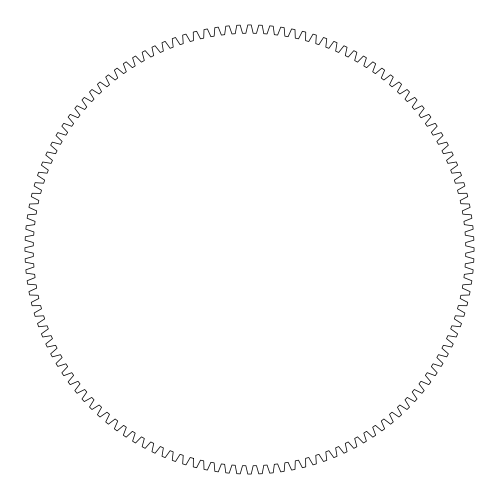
<?xml version="1.0" encoding="UTF-8"?>
<svg xmlns="http://www.w3.org/2000/svg" width="499" height="499" viewBox="0 0 499 499"><rect width="100%" height="100%" fill="white"/><g stroke="black" fill="none" stroke-linecap="round" stroke-linejoin="round"><path stroke-width="0.75" d="M193.406 458.363L193.263 466.902L196.612 467.738L200.511 460.147L203.723 460.864L203.997 469.397L207.384 470.07L210.909 462.292L214.146 462.854L214.844 471.368L218.263 471.873L221.394 463.933L224.662 464.332L225.773 472.803L229.209 473.139L231.948 465.049L235.229 465.293L236.757 473.694L240.206 473.863L242.545 465.654L245.839 465.735L247.772 474.05L251.228 474.05L253.161 465.735L256.455 465.654L258.794 473.863L262.243 473.694L263.771 465.293L267.052 465.049L269.791 473.139L273.227 472.803L274.338 464.332L277.606 463.933L280.737 471.873L284.156 471.368L284.854 462.854L288.091 462.292L291.616 470.07L295.003 469.397L295.277 460.864L298.489 460.147L302.388 467.738L305.737 466.902L305.594 458.363L308.762 457.489L313.029 464.881L316.335 463.877L315.773 455.362L318.898 454.327L323.52 461.506L326.776 460.34L325.797 451.863L328.866 450.678L333.837 457.62L337.025 456.298L335.634 447.871L338.64 446.536L343.948 453.229L347.067 451.751L345.264 443.405L348.202 441.927L353.828 448.351L356.879 446.724L354.664 438.478L357.527 436.856L363.459 442.993L366.422 441.216L363.808 433.088L366.59 431.329L372.815 437.168L375.691 435.247L372.678 427.256L375.367 425.36L381.878 430.887L384.654 428.834L381.255 421L383.843 418.973L390.617 424.175L393.287 421.986L389.507 414.326L392.002 412.18L399.019 417.039L401.576 414.719L397.429 407.259L399.811 404.988L407.059 409.504L409.504 407.059L404.988 399.811L407.259 397.429L414.719 401.576L417.039 399.019L412.18 392.002L414.326 389.507L421.986 393.287L424.175 390.617L418.973 383.843L421 381.255L428.834 384.654L430.887 381.878L425.36 375.367L427.256 372.678L435.247 375.691L437.168 372.815L431.329 366.59L433.088 363.808L441.216 366.422L442.993 363.459L436.856 357.527L438.478 354.664L446.724 356.879L448.351 353.828L441.927 348.202L443.405 345.264L451.751 347.067L453.229 343.948L446.536 338.64L447.871 335.634L456.298 337.025L457.62 333.837L450.678 328.866L451.863 325.797L460.34 326.776L461.506 323.52L454.327 318.898L455.362 315.773L463.877 316.335L464.881 313.029L457.489 308.762L458.363 305.594L466.902 305.737L467.738 302.388L460.147 298.489L460.864 295.277L469.397 295.003L470.07 291.616L462.292 288.091L462.854 284.854L471.368 284.156L471.873 280.737L463.933 277.606L464.332 274.338L472.803 273.227L473.139 269.791L465.049 267.052L465.293 263.771L473.694 262.243L473.863 258.794L465.654 256.455L465.735 253.161L474.05 251.228L474.05 247.772L465.735 245.839L465.654 242.545L473.863 240.206L473.694 236.757L465.293 235.229L465.049 231.948L473.139 229.209L472.803 225.773L464.332 224.662L463.933 221.394L471.873 218.263L471.368 214.844L462.854 214.146L462.292 210.909L470.07 207.384L469.397 203.997L460.864 203.723L460.147 200.511L467.738 196.612L466.902 193.263L458.363 193.406L457.489 190.238L464.881 185.971L463.877 182.665L455.362 183.227L454.327 180.102L461.506 175.48L460.34 172.224L451.863 173.203L450.678 170.134L457.62 165.163L456.298 161.975L447.871 163.366L446.536 160.36L453.229 155.052L451.751 151.933L443.405 153.736L441.927 150.798L448.351 145.172L446.724 142.121L438.478 144.336L436.856 141.473L442.993 135.541L441.216 132.578L433.088 135.192L431.329 132.41L437.168 126.185L435.247 123.309L427.256 126.322L425.36 123.633L430.887 117.122L428.834 114.346L421 117.745L418.973 115.157L424.175 108.383L421.986 105.713L414.326 109.493L412.18 106.998L417.039 99.981L414.719 97.424L407.259 101.571L404.988 99.189L409.504 91.941L407.059 89.496L399.811 94.012L397.429 91.741L401.576 84.281L399.019 81.961L392.002 86.82L389.507 84.674L393.287 77.014L390.617 74.825L383.843 80.027L381.255 78L384.654 70.166L381.878 68.114L375.367 73.64L372.678 71.744L375.691 63.753L372.815 61.832L366.59 67.671L363.808 65.912L366.422 57.784L363.459 56.007L357.527 62.144L354.664 60.522L356.879 52.276L353.828 50.649L348.202 57.073L345.264 55.595L347.067 47.249L343.948 45.771L338.64 52.464L335.634 51.129L337.025 42.702L333.837 41.38L328.866 48.322L325.797 47.137L326.776 38.66L323.52 37.494L318.898 44.673L315.773 43.638L316.335 35.123L313.029 34.119L308.762 41.511L305.594 40.637L305.737 32.098L302.388 31.262L298.489 38.853L295.277 38.136L295.003 29.603L291.616 28.93L288.091 36.708L284.854 36.146L284.156 27.632L280.737 27.127L277.606 35.067L274.338 34.668L273.227 26.198L269.791 25.861L267.052 33.951L263.771 33.707L262.243 25.306L258.794 25.137L256.455 33.346L253.161 33.265L251.228 24.95L247.772 24.95L245.839 33.265L242.545 33.346L240.206 25.137L236.757 25.306L235.229 33.707L231.948 33.951L229.209 25.861L225.773 26.198L224.662 34.668L221.394 35.067L218.263 27.127L214.844 27.632L214.146 36.146L210.909 36.708L207.384 28.93L203.997 29.603L203.723 38.136L200.511 38.853L196.612 31.262L193.263 32.098L193.406 40.637L190.238 41.511L185.971 34.119L182.665 35.123L183.227 43.638L180.102 44.673L175.48 37.494L172.224 38.66L173.203 47.137L170.134 48.322L165.163 41.38L161.975 42.702L163.366 51.129L160.36 52.464L155.052 45.771L151.933 47.249L153.736 55.595L150.798 57.073L145.172 50.649L142.121 52.276L144.336 60.522L141.473 62.144L135.541 56.007L132.578 57.784L135.192 65.912L132.41 67.671L126.185 61.832L123.309 63.753L126.322 71.744L123.633 73.64L117.122 68.114L114.346 70.166L117.745 78L115.157 80.027L108.383 74.825L105.713 77.014L109.493 84.674L106.998 86.82L99.981 81.961L97.424 84.281L101.571 91.741L99.189 94.012L91.941 89.496L89.496 91.941L94.012 99.189L91.741 101.571L84.281 97.424L81.961 99.981L86.82 106.998L84.674 109.493L77.014 105.713L74.825 108.383L80.027 115.157L78 117.745L70.166 114.346L68.114 117.122L73.64 123.633L71.744 126.322L63.753 123.309L61.832 126.185L67.671 132.41L65.912 135.192L57.784 132.578L56.007 135.541L62.144 141.473L60.522 144.336L52.276 142.121L50.649 145.172L57.073 150.798L55.595 153.736L47.249 151.933L45.771 155.052L52.464 160.36L51.129 163.366L42.702 161.975L41.38 165.163L48.322 170.134L47.137 173.203L38.66 172.224L37.494 175.48L44.673 180.102L43.638 183.227L35.123 182.665L34.119 185.971L41.511 190.238L40.637 193.406L32.098 193.263L31.262 196.612L38.853 200.511L38.136 203.723L29.603 203.997L28.93 207.384L36.708 210.909L36.146 214.146L27.632 214.844L27.127 218.263L35.067 221.394L34.668 224.662L26.198 225.773L25.861 229.209L33.951 231.948L33.707 235.229L25.306 236.757L25.137 240.206L33.346 242.545L33.265 245.839L24.95 247.772L24.95 251.228L33.265 253.161L33.346 256.455L25.137 258.794L25.306 262.243L33.707 263.771L33.951 267.052L25.861 269.791L26.198 273.227L34.668 274.338L35.067 277.606L27.127 280.737L27.632 284.156L36.146 284.854L36.708 288.091L28.93 291.616L29.603 295.003L38.136 295.277L38.853 298.489L31.262 302.388L32.098 305.737L40.637 305.594L41.511 308.762L34.119 313.029L35.123 316.335L43.638 315.773L44.673 318.898L37.494 323.52L38.66 326.776L47.137 325.797L48.322 328.866L41.38 333.837L42.702 337.025L51.129 335.634L52.464 338.64L45.771 343.948L47.249 347.067L55.595 345.264L57.073 348.202L50.649 353.828L52.276 356.879L60.522 354.664L62.144 357.527L56.007 363.459L57.784 366.422L65.912 363.808L67.671 366.59L61.832 372.815L63.753 375.691L71.744 372.678L73.64 375.367L68.114 381.878L70.166 384.654L78 381.255L80.027 383.843L74.825 390.617L77.014 393.287L84.674 389.507L86.82 392.002L81.961 399.019L84.281 401.576L91.741 397.429L94.012 399.811L89.496 407.059L91.941 409.504L99.189 404.988L101.571 407.259L97.424 414.719L99.981 417.039L106.998 412.18L109.493 414.326L105.713 421.986L108.383 424.175L115.157 418.973L117.745 421L114.346 428.834L117.122 430.887L123.633 425.36L126.322 427.256L123.309 435.247L126.185 437.168L132.41 431.329L135.192 433.088L132.578 441.216L135.541 442.993L141.473 436.856L144.336 438.478L142.121 446.724L145.172 448.351L150.798 441.927L153.736 443.405L151.933 451.751L155.052 453.229L160.36 446.536L163.366 447.871L161.975 456.298L165.163 457.62L170.134 450.678L173.203 451.863L172.224 460.34L175.48 461.506L180.102 454.327L183.227 455.362L182.665 463.877L185.971 464.881L190.238 457.489L193.406 458.363"/></g></svg>
